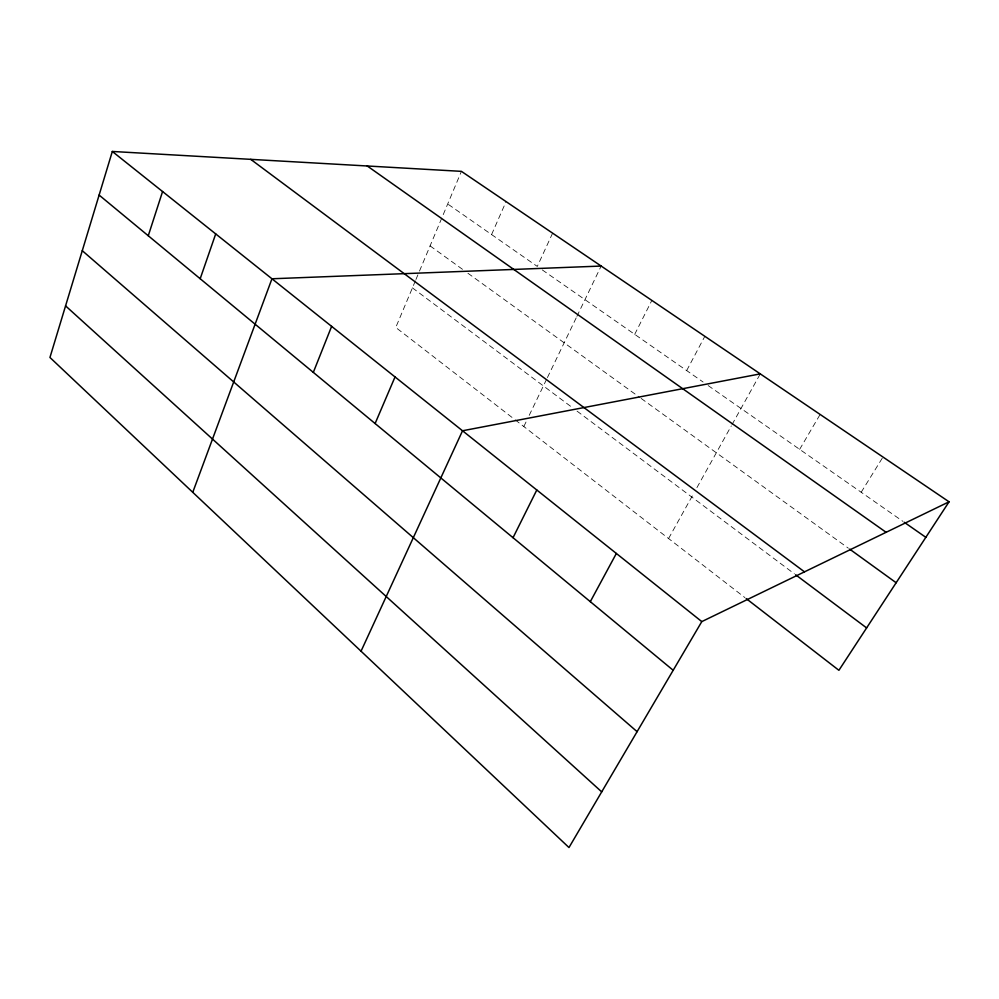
<?xml version="1.0" encoding="UTF-8"?>
<svg xmlns="http://www.w3.org/2000/svg" width="999" height="999" viewBox="0 0 999 999"><rect width="100%" height="100%" fill="white"/><g stroke="black" fill="none" stroke-linecap="round" stroke-linejoin="round"><path stroke-width="0.75" stroke-dasharray="5 3.75" d="M415.372 280.869L395.766 327.472L513.961 418.906M415.959 279.47L418.893 272.477M419.493 271.079L461.413 171.353M491.583 234.565L506.068 201.611M552.609 233.154L537.3 266.433L447.702 203.971M523.813 426.536L526.523 420.941M529.22 415.334L546.74 378.971M547.415 377.572L576.248 317.757M576.91 316.358L601.161 266.059M634.702 334.353L651.847 300.412M686.675 370.579L704.832 336.313M668.581 538.523L693.955 492.957M696.94 487.599L731.293 425.924M732.042 424.575L760.276 373.876M799.65 449.35L820.129 414.435M861.188 492.257L882.979 457.03M542.307 269.93L703.096 382.03M708.154 385.564L903.009 521.416M430.082 245.891L462.874 269.593M467.919 273.239L639.897 397.54M641.133 398.426L848.388 548.214M412.425 287.862L572.052 407.38M577.035 411.113L794.38 573.838M515.184 419.855L744.942 597.614"/><path stroke-width="1.5" d="M112.325 151.461L49.95 357.467L568.98 847.539L701.798 621.603L949.05 501.81L461.413 171.353L112.325 151.461L701.798 621.603M148.264 235.764L162.575 191.533M200.187 278.733L215.709 233.903M192.757 492.32L271.965 278.771L601.161 266.059M313.324 372.377L331.631 326.361M375.112 423.526L395.03 376.935M361.039 651.198L462.537 430.769L760.276 373.876M513.036 537.699L536.8 489.997M590.309 601.673L616.358 553.458M949.05 501.81L838.91 670.304L746.178 598.563M904.282 522.302L925.836 537.325M367.257 165.984L886.113 532.305M849.649 549.125L896.153 582.742M250.724 159.34L804.495 571.853M795.629 574.775L866.62 627.921M99.126 195.08L673.189 670.279M82.28 250.687L637.1 731.668M65.572 305.869L601.71 791.87"/></g></svg>
